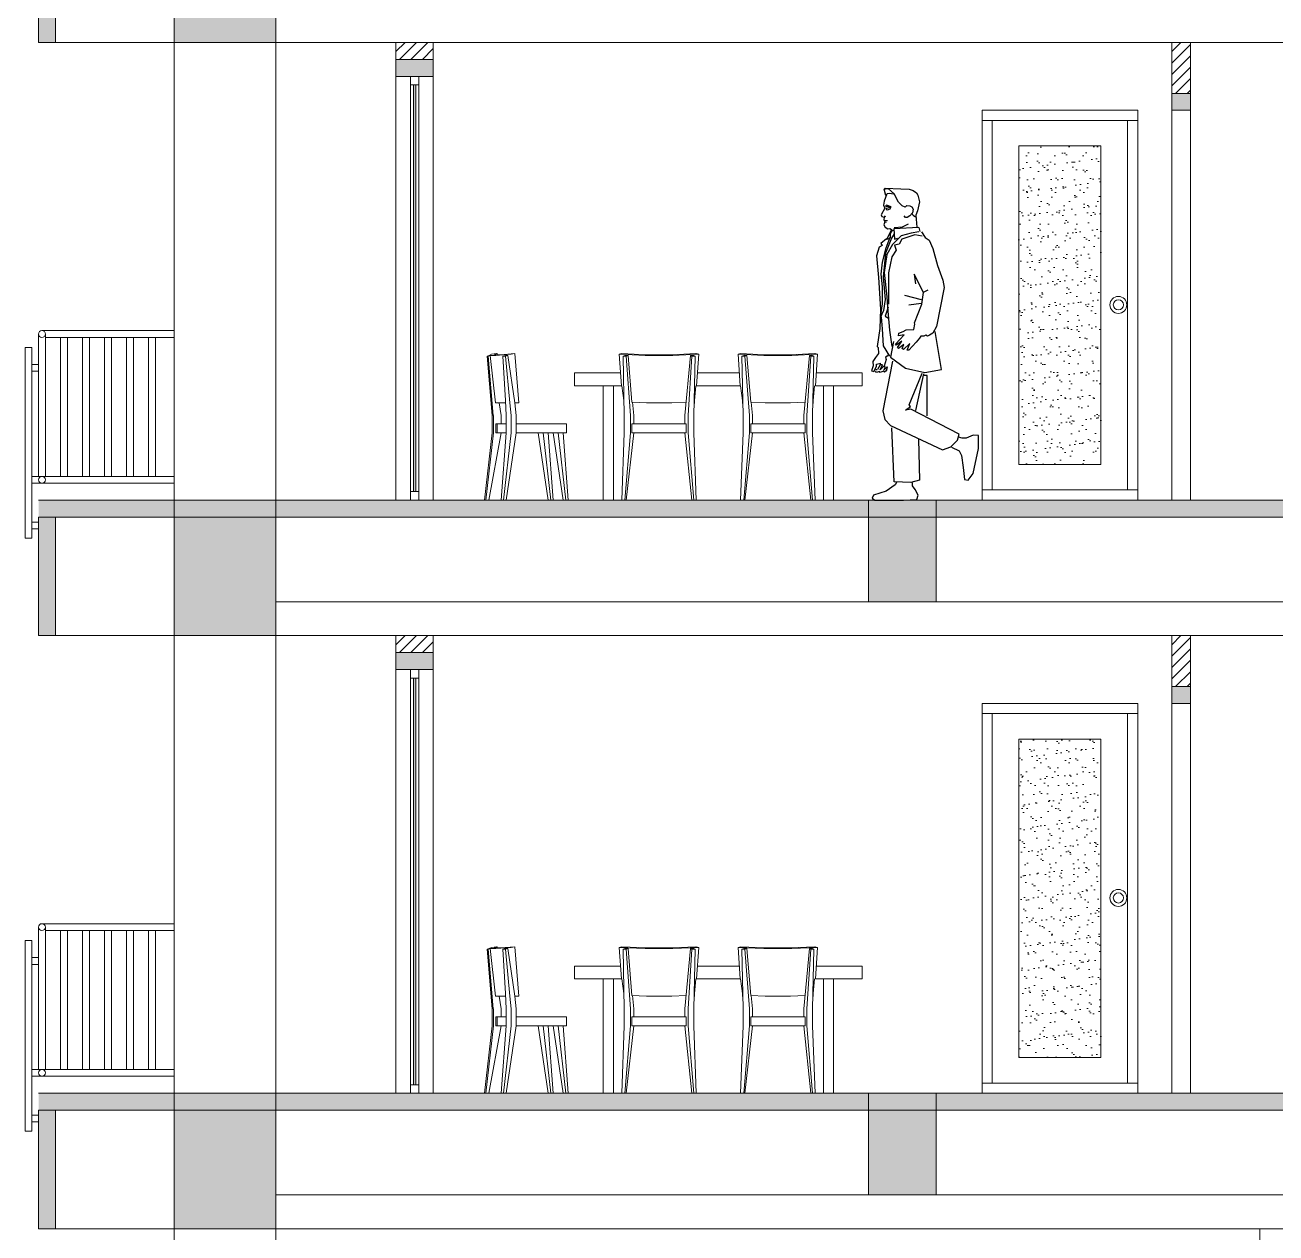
# Model space of a CAD drawing. Header units: millimetres. Extents: x -213 to 151, y -74 to 135.
# Drawn here: x -9.3 to -1.91, y 7.57 to 14.7 of the extents above; entities that cross this region are included whole.
import ezdxf

# ---------------------------------------------------------------- set-up
doc = ezdxf.new("R2010")
doc.units = ezdxf.units.MM
doc.header["$LTSCALE"] = 15
doc.layers.add('Akira01', color=7, linetype='Continuous')
doc.layers.add('G', color=8, linetype='Continuous')
pattern_1 = [(45, (-665.703766, 13.439377), (-0.0336759605, 0.0336759605), [])]
pattern_2 = [(45, (-665.703766, 9.939377), (-0.0336759605, 0.0336759605), [])]

# ---------------------------------------------------------------- blocks, each defined once
blk = doc.blocks.new('Indoor')
at = {"lineweight": 5}
h = blk.add_hatch(dxfattribs=at)
h.set_pattern_fill('AR-SAND', color=153, scale=53.726984, style=0)
h.set_pattern_definition([(37.5, (631289.6, 71959.21), (-3.38444, 103.52243), [0, -81.66502, 0, -91.33587, 0, -87.30635]), (7.5, (631289.6, 71959.21), (95.08476, 151.6254), [0, -44.05613, 0, -73.60597, 0, -28.20667]), (327.5, (631223.515, 71959.21), (167.31345, 0.30404), [0, -26.86349, 0, -96.70857, 0, -126.25841]), (317.5, (631223.52, 71959.21), (161.51012, 47.15486), [0, -13.43175, 0, -63.39784, 0, -72.53143])])
h.paths.add_polyline_path([(662274.6, 13944), (662758.1, 13944), (662758.1, 15824.4), (662274.6, 15824.4)])
at = {"color": 7, "lineweight": 5}
for p, q in [((662976.4, 16034.4), (662056.4, 16034.4)), ((662056.4, 16034.4), (662056.4, 13734.4)), ((662976.4, 13734.4), (662976.4, 16034.4)), ((662976.4, 15974.4), (662056.4, 15974.4)), ((662116.4, 15974.4), (662116.4, 13794.4)), ((662916.4, 13794.4), (662916.4, 15974.4)), ((662274.6, 15824.4), (662274.6, 13944)), ((662758.1, 15824.4), (662274.6, 15824.4)), ((662758.1, 13944), (662758.1, 15824.4)), ((662274.6, 13944), (662758.1, 13944)), ((662056.4, 13794.4), (662976.4, 13794.4)), ((662056.4, 13734.4), (662976.4, 13734.4))]:
    blk.add_line(p, q, dxfattribs=at)
at = {"linetype": 'Continuous', "lineweight": 5}
blk.add_lwpolyline([(662758.1, 13944), (662274.6, 13944)], dxfattribs=at)
at = {"color": 7, "lineweight": 5}
for radius in [50, 30]:
    blk.add_circle((662861.5, 14886.4), radius, dxfattribs=at)
blk = doc.blocks.new('dinning table')
at = {"linetype": 'Continuous', "lineweight": 13}
for points in [[(660952, -67087.4), (660922.2, -67087.4)], [(661040.6, -67087.4), (661010.8, -67087.4)], [(661307.1, -67087.4), (661247.1, -67087.4)], [(662547.3, -67087.4), (662607.3, -67087.4)]]:
    blk.add_lwpolyline(points, dxfattribs=at)
at = {"layer": 'Akira01', "lineweight": 13}
for p, q in [((660561.4, -66238), (660572.6, -66234.3)), ((660591.3, -66588.8), (660561.4, -66238)), ((660561.4, -66238), (660568.2, -66238)), ((660568.2, -66238), (660579.4, -66234.2)), ((660598, -66588.8), (660568.2, -66238)), ((660572.6, -66234.3), (660587.5, -66226.8)), ((660572.6, -66234.3), (660613.7, -66234.3)), ((660579.4, -66234.3), (660611.1, -66514.2)), ((660587.5, -66226.8), (660617.5, -66223.1)), ((660602.5, -66230.5), (660617.5, -66223.1)), ((660602.5, -66230.5), (660639.8, -66230.5)), ((660703.2, -66226.8), (660613.7, -66234.3)), ((660617.5, -66223.1), (660621.2, -66223.1)), ((660621.2, -66223.1), (660621.2, -66230.5)), ((660725.6, -66223.1), (660639.8, -66230.5)), ((660654.7, -66238), (660669.6, -66234.3)), ((660654.7, -66238), (660669.6, -66499.3)), ((660669.6, -66238), (660654.7, -66238)), ((660669.6, -66234.3), (660684.5, -66234.3)), ((660669.6, -66238), (660684.5, -66234.3)), ((660669.6, -66238), (660696, -66514)), ((660684.5, -66234.3), (660726, -66514.2)), ((660703.2, -66226.8), (660725.6, -66223.1)), ((660748, -66514.2), (660725.6, -66223.1)), ((661356.5, -66223.1), (661341.6, -66226.8)), ((661341.6, -66226.8), (661494.5, -66234.3)), ((661354.8, -66413.5), (661341.6, -66226.8)), ((661356.5, -66223.1), (661502, -66230.5)), ((661375.2, -66234.3), (661364, -66238)), ((661364, -66238), (661382.6, -66238)), ((661371.5, -66588.8), (661364, -66238)), ((661393.8, -66234.3), (661375.2, -66234.3)), ((661382.6, -66238), (661393.8, -66234.3)), ((661382.6, -66238), (661408.7, -66588.8)), ((661416.8, -66510.5), (661393.8, -66234.3)), ((661502, -66230.5), (661494.5, -66234.3)), ((661658.6, -66234.3), (661494.5, -66234.3)), ((661502, -66230.5), (661654.9, -66230.5)), ((661651.2, -66230.5), (661792.9, -66223.1)), ((661796.6, -66223.1), (661654.9, -66230.5)), ((661654.9, -66230.5), (661658.6, -66234.3)), ((661811.5, -66226.8), (661658.6, -66234.3)), ((661729.5, -66588.8), (661763.1, -66234.3)), ((661748.2, -66588.8), (661770.5, -66238)), ((661763.1, -66234.3), (661770.5, -66238)), ((661781.7, -66234.3), (661763.1, -66234.3)), ((661789.1, -66238), (661770.5, -66238)), ((661789.1, -66238), (661781.7, -66234.3)), ((661781.7, -66588.8), (661789.1, -66238)), ((661792.9, -66223.1), (661793, -66223.1)), ((661811.5, -66226.8), (661796.6, -66223.1)), ((661798.2, -66413.5), (661811.5, -66226.8)), ((662057.8, -66223.1), (662042.9, -66226.8)), ((662042.9, -66226.8), (662195.8, -66234.3)), ((662056.1, -66413.5), (662042.9, -66226.8)), ((662057.8, -66223.1), (662203.3, -66230.5)), ((662076.5, -66234.3), (662065.3, -66238)), ((662065.3, -66238), (662083.9, -66238)), ((662072.8, -66588.8), (662065.3, -66238)), ((662095.1, -66234.3), (662076.5, -66234.3)), ((662083.9, -66238), (662095.1, -66234.3)), ((662083.9, -66238), (662110, -66588.8)), ((662118.1, -66510.5), (662095.1, -66234.3)), ((662203.3, -66230.5), (662195.8, -66234.3)), ((662359.9, -66234.3), (662195.8, -66234.3)), ((662203.3, -66230.5), (662356.2, -66230.5)), ((662352.5, -66230.5), (662494.2, -66223.1)), ((662497.9, -66223.1), (662356.2, -66230.5)), ((662356.2, -66230.5), (662359.9, -66234.3)), ((662512.8, -66226.8), (662359.9, -66234.3)), ((662430.8, -66588.8), (662464.4, -66234.3)), ((662449.5, -66588.8), (662471.8, -66238)), ((662464.4, -66234.3), (662471.8, -66238)), ((662483, -66234.3), (662464.4, -66234.3)), ((662490.4, -66238), (662471.8, -66238)), ((662490.4, -66238), (662483, -66234.3)), ((662483, -66588.8), (662490.4, -66238)), ((662494.2, -66223.1), (662494.3, -66223.1)), ((662512.8, -66226.8), (662497.9, -66223.1)), ((662499.5, -66413.5), (662512.8, -66226.8)), ((661077.9, -66337.4), (661077.9, -66412.4)), ((661349.4, -66337.4), (661077.9, -66337.4)), ((662050.7, -66337.4), (661803.6, -66337.4)), ((662776.6, -66337.4), (662504.9, -66337.4)), ((662776.6, -66412.4), (662776.6, -66337.4)), ((661354.7, -66412.4), (661077.9, -66412.4)), ((661247.1, -67087.4), (661247.1, -66412.4)), ((661307.1, -67087.4), (661307.1, -66412.4)), ((661356.5, -66413.5), (661367.7, -66499.3)), ((661793.2, -66413.5), (661785.4, -66499.3)), ((662056, -66412.4), (661798.3, -66412.4)), ((662057.8, -66413.5), (662069, -66499.3)), ((662494.5, -66413.5), (662486.7, -66499.3)), ((662776.6, -66412.4), (662499.6, -66412.4)), ((662547.3, -67087.4), (662547.3, -66412.4)), ((662607.3, -67087.4), (662607.3, -66412.4)), ((660647.3, -66514.2), (660611.1, -66514.2)), ((660632.4, -66514.2), (660643.5, -66588.8)), ((660632.4, -66514.2), (660643.5, -66588.8)), ((660651, -66514.2), (660647.3, -66514.2)), ((660670.2, -66514.2), (660647.3, -66514.2)), ((660654.7, -66514.2), (660651, -66514.2)), ((660651, -66514.2), (660669.6, -66514.2)), ((660669.6, -66499.3), (660673.3, -66588.8)), ((660696.1, -66514.2), (660703.2, -66588.8)), ((660726, -66514.2), (660733.1, -66588.8)), ((660748, -66514.2), (660726, -66514.2)), ((661367.7, -66517.9), (661367.7, -66499.3)), ((661502, -66514.2), (661416.8, -66510.5)), ((661427.3, -66588.8), (661419.9, -66510.5)), ((661651.2, -66514.2), (661502, -66514.2)), ((661651.2, -66514.2), (661737, -66510.5)), ((661785.4, -66517.9), (661785.4, -66499.3)), ((661785.4, -66510.5), (661785.5, -66510.5)), ((662069, -66517.9), (662069, -66499.3)), ((662203.3, -66514.2), (662118.1, -66510.5)), ((662128.6, -66588.8), (662121.2, -66510.5)), ((662352.5, -66514.2), (662203.3, -66514.2)), ((662352.5, -66514.2), (662438.3, -66510.5)), ((662486.7, -66517.9), (662486.7, -66499.3)), ((662486.7, -66510.5), (662486.8, -66510.5)), ((660591.3, -66689.7), (660591.3, -66588.8)), ((660598.3, -66689.7), (660598.3, -66588.8)), ((660643.5, -66588.8), (660643.4, -66588.8)), ((660643.5, -66588.8), (660643.5, -66637.4)), ((660643.5, -66637.4), (660643.5, -66588.8)), ((660673.3, -66689.7), (660673.3, -66588.8)), ((660703.2, -66588.8), (660703.2, -66689.7)), ((660733.1, -66637.4), (660733.1, -66588.8)), ((660733.1, -66588.8), (660733.1, -66689.7)), ((661371.5, -66588.8), (661371.5, -66689.7)), ((661408.7, -66689.7), (661408.7, -66588.8)), ((661408.7, -66588.8), (661408.7, -66588.8)), ((661427.3, -66637.4), (661427.3, -66588.8)), ((661729.5, -66588.8), (661729.5, -66637.4)), ((661748.2, -66689.7), (661748.2, -66588.8)), ((661781.7, -66689.7), (661781.7, -66588.8)), ((662072.8, -66588.8), (662072.8, -66689.7)), ((662110, -66689.7), (662110, -66588.8)), ((662110, -66588.8), (662110, -66588.8)), ((662128.6, -66637.4), (662128.6, -66588.8)), ((662430.8, -66588.8), (662430.8, -66637.4)), ((662449.5, -66689.7), (662449.5, -66588.8)), ((662483, -66689.7), (662483, -66588.8)), ((660546.5, -67087.4), (660591.3, -66689.7)), ((660553.5, -67087.9), (660598.2, -66690.1)), ((660643.5, -66689.7), (660570.8, -67087.4)), ((660647.3, -66637.4), (660613.7, -66637.4)), ((660613.7, -66637.4), (660647.3, -66637.4)), ((660613.7, -66637.4), (660613.7, -66689.7)), ((660647.3, -66689.7), (660613.7, -66689.7)), ((660613.7, -66689.7), (660647.3, -66689.7)), ((660619.8, -66637.4), (660619.8, -66689.7)), ((660619.8, -66689.7), (660619.8, -66689.7)), ((660673.3, -66689.7), (660643.5, -67087.4)), ((660673.3, -66637.4), (660647.3, -66637.4)), ((660647.3, -66637.4), (660673.3, -66637.4)), ((660673.3, -66689.7), (660647.3, -66689.7)), ((660647.3, -66689.7), (660673.3, -66689.7)), ((660703.2, -66689.7), (660658.4, -67087.4)), ((660733.1, -66689.7), (660673.3, -67087.4)), ((660751.7, -66637.4), (660733.1, -66637.4)), ((660733.1, -66637.4), (660751.7, -66637.4)), ((660751.7, -66689.7), (660733.1, -66689.7)), ((660751.7, -66689.7), (660733.1, -66689.7)), ((660955.3, -66637.4), (660751.7, -66637.4)), ((660751.7, -66637.4), (661029.7, -66637.4)), ((660932.5, -66689.7), (660751.7, -66689.7)), ((660751.7, -66689.7), (661029.7, -66689.7)), ((660862.5, -66689.7), (660922.2, -67087.4)), ((660892.4, -66689.7), (660937.1, -67087.4)), ((660922.2, -66689.7), (660952, -67087.4)), ((660951.1, -66689.7), (661010.8, -67087.4)), ((660981, -66689.7), (661025.7, -67087.4)), ((661010.8, -66689.7), (661040.6, -67087.4)), ((661029.7, -66637.4), (661029.7, -66689.7)), ((661356.5, -67087.4), (661371.5, -66689.7)), ((661371.5, -66637.4), (661371.5, -66689.7)), ((661371.5, -66637.4), (661371.6, -66637.4)), ((661371.5, -66689.7), (661371.6, -66689.7)), ((661408.7, -66689.7), (661375.2, -67087.4)), ((661382.6, -67087.4), (661427.3, -66689.7)), ((661416.2, -66689.7), (661416.2, -66637.4)), ((661423.6, -66637.4), (661416.2, -66637.4)), ((661416.2, -66637.4), (661423.6, -66637.4)), ((661423.6, -66689.7), (661416.2, -66689.7)), ((661502, -66637.4), (661423.6, -66637.4)), ((661423.6, -66637.4), (661502, -66637.4)), ((661502, -66689.7), (661423.6, -66689.7)), ((661423.6, -66689.7), (661502, -66689.7)), ((661651.2, -66637.4), (661502, -66637.4)), ((661502, -66637.4), (661651.2, -66637.4)), ((661651.2, -66689.7), (661502, -66689.7)), ((661502, -66689.7), (661651.2, -66689.7)), ((661729.5, -66637.4), (661651.2, -66637.4)), ((661651.2, -66637.4), (661729.5, -66637.4)), ((661729.5, -66689.7), (661651.2, -66689.7)), ((661651.2, -66689.7), (661729.5, -66689.7)), ((661737, -66637.4), (661729.5, -66637.4)), ((661737, -66637.4), (661729.5, -66637.4)), ((661729.5, -66689.7), (661770.5, -67087.4)), ((661737, -66689.7), (661729.5, -66689.7)), ((661737, -66689.7), (661737, -66637.4)), ((661748.2, -66689.7), (661781.7, -67087.4)), ((661781.7, -66689.7), (661796.6, -67087.4)), ((662057.8, -67087.4), (662072.8, -66689.7)), ((662072.8, -66637.4), (662072.8, -66689.7)), ((662072.8, -66637.4), (662072.9, -66637.4)), ((662072.8, -66689.7), (662072.9, -66689.7)), ((662110, -66689.7), (662076.5, -67087.4)), ((662083.9, -67087.4), (662128.6, -66689.7)), ((662117.5, -66689.7), (662117.5, -66637.4)), ((662124.9, -66637.4), (662117.5, -66637.4)), ((662117.5, -66637.4), (662124.9, -66637.4)), ((662124.9, -66689.7), (662117.5, -66689.7)), ((662203.3, -66637.4), (662124.9, -66637.4)), ((662124.9, -66637.4), (662203.3, -66637.4)), ((662203.3, -66689.7), (662124.9, -66689.7)), ((662124.9, -66689.7), (662203.3, -66689.7)), ((662352.5, -66637.4), (662203.3, -66637.4)), ((662203.3, -66637.4), (662352.5, -66637.4)), ((662352.5, -66689.7), (662203.3, -66689.7)), ((662203.3, -66689.7), (662352.5, -66689.7)), ((662430.8, -66637.4), (662352.5, -66637.4)), ((662352.5, -66637.4), (662430.8, -66637.4)), ((662430.8, -66689.7), (662352.5, -66689.7)), ((662352.5, -66689.7), (662430.8, -66689.7)), ((662438.3, -66637.4), (662430.8, -66637.4)), ((662438.3, -66637.4), (662430.8, -66637.4)), ((662430.8, -66689.7), (662471.8, -67087.4)), ((662438.3, -66689.7), (662430.8, -66689.7)), ((662438.3, -66689.7), (662438.3, -66637.4)), ((662449.5, -66689.7), (662483, -67087.4)), ((662483, -66689.7), (662497.9, -67087.4)), ((660546.5, -67087.4), (660565.2, -67087.4)), ((660565.2, -67087.4), (660546.5, -67087.4)), ((660565.2, -67087.4), (660568.9, -67087.4)), ((660565.2, -67087.4), (660568.9, -67087.4)), ((660568.9, -67087.4), (660572.6, -67087.4)), ((660572.6, -67087.4), (660568.9, -67087.4)), ((660658.4, -67087.4), (660643.5, -67087.4)), ((660658.4, -67087.4), (660643.5, -67087.4)), ((660658.4, -67087.4), (660673.3, -67087.4)), ((660673.3, -67087.4), (660658.4, -67087.4)), ((660673.3, -67087.4), (660673.2, -67087.4)), ((660673.3, -67087.4), (660673.2, -67087.4)), ((661375.2, -67087.4), (661356.5, -67087.4)), ((661356.5, -67087.4), (661375.2, -67087.4)), ((661375.2, -67087.4), (661382.6, -67087.4)), ((661375.2, -67087.4), (661375.2, -67087.4)), ((661375.2, -67087.4), (661382.6, -67087.4)), ((661781.7, -67087.4), (661770.5, -67087.4)), ((661781.7, -67087.4), (661770.5, -67087.4)), ((661781.7, -67087.4), (661796.6, -67087.4)), ((661796.6, -67087.4), (661781.7, -67087.4)), ((662076.5, -67087.4), (662057.8, -67087.4)), ((662057.8, -67087.4), (662076.5, -67087.4)), ((662076.5, -67087.4), (662083.9, -67087.4)), ((662076.5, -67087.4), (662076.5, -67087.4)), ((662076.5, -67087.4), (662083.9, -67087.4)), ((662483, -67087.4), (662471.8, -67087.4)), ((662483, -67087.4), (662471.8, -67087.4)), ((662483, -67087.4), (662497.9, -67087.4)), ((662497.9, -67087.4), (662483, -67087.4))]:
    blk.add_line(p, q, dxfattribs=at)
blk = doc.blocks.new('wwwwww')
at = {"color": 0, "linetype": 'ByBlock'}
for p, q in [((663812.4, -14230.5), (663818.8, -14254)), ((663840.9, -14612), (663867.4, -14598.7)), ((663728.2, -14630.7), (663827.2, -14655.4)), ((663827.2, -14680.1), (663753, -14690)), ((663565.9, -15070.4), (663558.1, -15070.9)), ((663839.5, -15094.5), (663793.1, -15311.1))]:
    blk.add_line(p, q, dxfattribs=at)
for points in [[(663624.4, -14031.8), (663609, -14076.2), (663603.5, -14099.8), (663611.7, -14117.1), (663590.8, -14155.2), (663593.5, -14166.1), (663608, -14170.6), (663607.1, -14186.1), (663611.7, -14197.9), (663606.2, -14214.2), (663614.4, -14228.7), (663628.9, -14237.8), (663641.7, -14236), (663650.7, -14243.2), (663624.4, -14299.5), (663645.3, -14291.3), (663646.2, -14265.9), (663657.1, -14246), (663666.2, -14247.8)], [(663618, -14041.7), (663608, -14004.5), (663614.4, -13998.2), (663707.1, -14001.8), (663756.1, -14005.4), (663778.8, -14011.8), (663798.8, -14027.2), (663806.1, -14040.8), (663817, -14079), (663804.3, -14132.5), (663794.3, -14157.9), (663800.6, -14229.6)], [(663732.5, -14110.7), (663713.4, -14103.5), (663692.5, -14081.7), (663667.1, -14031.8), (663633.5, -14003.6), (663617.1, -14001.8), (663609.9, -14006.4)], [(663625.3, -14029.9), (663638.9, -14028.1), (663662.5, -14031.8)], [(663732.5, -14111.6), (663742.5, -14101.6), (663759.7, -14102.6), (663771.6, -14109.8), (663779.7, -14123.4), (663775.2, -14145.2), (663758.8, -14162.5), (663744.3, -14172.4), (663734.3, -14171.5), (663727, -14162.5)], [(663618.9, -14167.9), (663609.9, -14164.3)], [(663792.4, -14169.7), (663779.7, -14159.7), (663774.3, -14147.9)], [(663609, -14187), (663627.1, -14188.8)], [(663616.2, -14197.9), (663621.7, -14197.9)], [(663812.4, -14230.5), (663665.3, -14239.6), (663668.9, -14300.4), (663688, -14293.2)], [(663667.1, -14230.5), (663716.1, -14226.9), (663751.6, -14208.7)], [(663622, -14298.2), (663588.8, -14324.7), (663595.4, -14338), (663577.7, -14346.8), (663562.3, -14397.7), (663575.5, -14525.8), (663586.6, -14713.6), (663582.2, -14826.3), (663566.7, -14932.3), (663573.3, -14938.9), (663575.5, -14974.3), (663557.8, -14998.6), (663540.2, -15020.7), (663542.4, -15047.2), (663533.5, -15075.9), (663546.8, -15080.3), (663562.3, -15051.6), (663562.3, -15038.3), (663588.8, -15031.7)], [(663666.2, -14267.3), (663650.7, -14293.8), (663615.3, -14382.2), (663602.1, -14523.6), (663613.1, -14656.1), (663604.3, -14720.2), (663586.6, -14760), (663597.7, -14680.4), (663597.7, -14581), (663591, -14505.9), (663597.7, -14435.2), (663619.8, -14351.3), (663644.1, -14287.2)], [(663812.1, -14256.3), (663767.9, -14265.1), (663708.2, -14280.6), (663657.4, -14331.4), (663624.2, -14391), (663608.7, -14497.1), (663624.2, -14640.7), (663628.6, -14700.3), (663639.7, -14837.3), (663652.9, -14932.3)], [(663832, -14282.8), (663790, -14273.9), (663712.6, -14300.4), (663697.2, -14329.2), (663668.4, -14335.8), (663679.5, -14364.5), (663652.9, -14404.3), (663633, -14499.3), (663633, -14682.7)], [(663827.6, -14256.3), (663849.7, -14289.4), (663874, -14304.9), (663896.2, -14355.7), (663922.7, -14455.1), (663953.7, -14541.3), (663962.5, -14585.4), (663916.1, -14815.2), (663896.2, -14855), (663876.3, -14866), (663863, -14872.7), (663854.1, -14866), (663843.1, -14872.7), (663825.4, -14872.7), (663816.6, -14883.7), (663796.7, -14908), (663754.6, -14954.4), (663743.6, -14954.4), (663759.1, -14914.6), (663721.5, -14950), (663714.8, -14945.6), (663723.7, -14921.3), (663692.7, -14945.6), (663686.1, -14938.9), (663712.6, -14901.4), (663679.5, -14925.7), (663675, -14919), (663725.9, -14863.8), (663692.7, -14870.4), (663694.9, -14855), (663719.3, -14843.9), (663737, -14835.1), (663783.4, -14832.9), (663790, -14802), (663787.8, -14793.1), (663829.8, -14682.7), (663840.9, -14614.2), (663785.6, -14505.9), (663792.2, -14563.4)], [(663641.9, -14989.7), (663604.3, -14930.1), (663597.7, -14828.5), (663593.2, -14757.8)], [(663630.8, -14700.3), (663613.1, -14753.4), (663633, -14766.6)], [(663664, -14903.6), (663646.3, -14996.4), (663734.7, -15060.4), (663847.5, -15087), (663947, -15069.3), (663909.4, -14843.9)], [(663630.8, -14983.1), (663626.4, -14989.7), (663615.3, -14996.4), (663619.8, -15009.6), (663608.7, -15049.4)], [(663622, -15075.9), (663628.6, -15056), (663624.2, -15056), (663606.5, -15073.7), (663615.3, -15056), (663604.3, -15051.6), (663584.4, -15071.5), (663597.7, -15040.6), (663584.4, -15040.6), (663568.9, -15069.3)], [(663658.2, -15019.4), (663600.7, -15313.3), (663611.7, -15364.1), (663644.9, -15399.4), (663952.3, -15543), (664000.9, -15525.4), (664040.7, -15485.6), (664051.8, -15450.2), (663766.5, -15302.2), (663733.4, -15308.9), (663764.3, -15286.8), (663755.5, -15277.9), (663832.9, -15090.1)], [(663619.7, -15076.5), (663609.2, -15083.7), (663604.7, -15079.3), (663584.7, -15085.9), (663579.7, -15079.8), (663563.1, -15085.9), (663557.5, -15078.7)], [(663861.6, -15342), (663861.6, -15103.4), (663837.3, -15103.4)], [(663810.7, -15479), (663817.4, -15722), (663766.5, -15735.2), (663667, -15730.8), (663653.8, -15412.7)], [(664005.3, -15527.6), (664051.8, -15549.7), (664065, -15576.2), (664073.9, -15646.9), (664082.7, -15717.6), (664104.8, -15722), (664133.6, -15682.2), (664164.5, -15534.2), (664164.5, -15459.1), (664133.6, -15456.9), (664091.6, -15474.5), (664069.5, -15474.5), (664047.3, -15467.9)], [(663680.3, -15735.2), (663673.7, -15748.5), (663620.6, -15786.1), (663545.4, -15810.4), (663536.6, -15828), (663552, -15839.1), (663722.3, -15839.1), (663801.9, -15836.9), (663808.5, -15810.4), (663790.8, -15777.2), (663775.4, -15755.1), (663775.4, -15737.5)]]:
    blk.add_lwpolyline(points, dxfattribs=at)
for points in [[(663649.8, -14108.9), (663622.6, -14099.8), (663616.2, -14105.3)], [(663647.1, -14113.4), (663620.8, -14118), (663620.8, -14124.3), (663628, -14127.1), (663643.5, -14119.8)]]:
    blk.add_lwpolyline(points, close=True, dxfattribs=at)

msp = doc.modelspace()

# ---------------------------------------------------------------- hatches: boundary and pattern name
at = {"linetype": 'Continuous', "lineweight": 13}
h = msp.add_hatch(color=256, dxfattribs=at)
h.dxf.hatch_style = 1
h.paths.add_polyline_path([(-8.4174, 14.6), (-7.8174, 14.6), (-7.8174, 15.4), (-8.4174, 15.4)])
h = msp.add_hatch(color=256, dxfattribs=at)
h.dxf.hatch_style = 1
h.paths.add_polyline_path([(-9.1174, 15.3), (-9.2174, 15.3), (-9.2174, 14.6), (-9.1174, 14.6)])
at = {"linetype": 'Continuous', "lineweight": 13, "true_color": 0xb64b2b}
h = msp.add_hatch(dxfattribs=at)
h.set_pattern_fill('ANSI31', color=15, scale=0.015)
h.set_pattern_definition(pattern_1)
h.paths.add_polyline_path([(-6.8874, 14.6), (-7.1074, 14.6), (-7.1074, 14.5), (-6.8874, 14.5)])
h = msp.add_hatch(dxfattribs=at)
h.set_pattern_fill('ANSI31', color=15, scale=0.015)
h.set_pattern_definition(pattern_1)
h.paths.add_polyline_path([(-2.4174, 14.6), (-2.5274, 14.6), (-2.5274, 14.3), (-2.4174, 14.3)])
at = {"linetype": 'Continuous', "lineweight": 13}
h = msp.add_hatch(color=256, dxfattribs=at)
h.dxf.hatch_style = 1
h.paths.add_polyline_path([(-6.8874, 14.5), (-7.1074, 14.5), (-7.1074, 14.4), (-6.8874, 14.4)])
h = msp.add_hatch(color=153, dxfattribs=at)
h.dxf.hatch_style = 1
h.paths.add_polyline_path([(-7.0044, 14.35), (-6.9894, 14.35), (-6.9894, 11.95), (-7.0044, 11.95)])
h = msp.add_hatch(color=256, dxfattribs=at)
h.dxf.hatch_style = 1
h.paths.add_polyline_path([(-2.4174, 14.3), (-2.5274, 14.3), (-2.5274, 14.2), (-2.4174, 14.2)])
h = msp.add_hatch(color=256, dxfattribs=at)
h.dxf.hatch_style = 1
h.paths.add_polyline_path([(-8.4174, 11.9), (-9.2174, 11.9), (-9.2174, 11.8), (-8.4174, 11.8)])
h.paths.add_polyline_path([(1.1026, 11.8), (1.1026, 11.9), (-7.8174, 11.9), (-7.8174, 11.8)])
h = msp.add_hatch(color=256, dxfattribs=at)
h.dxf.hatch_style = 1
h.paths.add_polyline_path([(-8.4174, 11.1), (-7.8174, 11.1), (-7.8174, 11.9), (-8.4174, 11.9)])
h = msp.add_hatch(color=256, dxfattribs=at)
h.dxf.hatch_style = 1
h.paths.add_polyline_path([(-4.3174, 11.3), (-3.9174, 11.3), (-3.9174, 11.9), (-4.3174, 11.9)])
h = msp.add_hatch(color=256, dxfattribs=at)
h.dxf.hatch_style = 1
h.paths.add_polyline_path([(-9.1174, 11.8), (-9.2174, 11.8), (-9.2174, 11.6), (-9.1174, 11.6)])
h = msp.add_hatch(color=256, dxfattribs=at)
h.dxf.hatch_style = 1
h.paths.add_polyline_path([(-9.1174, 11.8), (-9.2174, 11.8), (-9.2174, 11.1), (-9.1174, 11.1)])
at = {"linetype": 'Continuous', "lineweight": 13, "true_color": 0xb64b2b}
h = msp.add_hatch(dxfattribs=at)
h.set_pattern_fill('ANSI31', color=15, scale=0.015)
h.set_pattern_definition(pattern_2)
h.paths.add_polyline_path([(-6.8874, 11.1), (-7.1074, 11.1), (-7.1074, 11), (-6.8874, 11)])
h = msp.add_hatch(dxfattribs=at)
h.set_pattern_fill('ANSI31', color=15, scale=0.015)
h.set_pattern_definition(pattern_2)
h.paths.add_polyline_path([(-2.4174, 11.1), (-2.5274, 11.1), (-2.5274, 10.8), (-2.4174, 10.8)])
at = {"linetype": 'Continuous', "lineweight": 13}
h = msp.add_hatch(color=256, dxfattribs=at)
h.dxf.hatch_style = 1
h.paths.add_polyline_path([(-6.8874, 11), (-7.1074, 11), (-7.1074, 10.9), (-6.8874, 10.9)])
h = msp.add_hatch(color=153, dxfattribs=at)
h.dxf.hatch_style = 1
h.paths.add_polyline_path([(-7.0044, 10.85), (-6.9894, 10.85), (-6.9894, 8.45), (-7.0044, 8.45)])
h = msp.add_hatch(color=256, dxfattribs=at)
h.dxf.hatch_style = 1
h.paths.add_polyline_path([(-2.4174, 10.8), (-2.5274, 10.8), (-2.5274, 10.7), (-2.4174, 10.7)])
h = msp.add_hatch(color=256, dxfattribs=at)
h.dxf.hatch_style = 1
h.paths.add_polyline_path([(-8.4174, 8.4), (-9.2174, 8.4), (-9.2174, 8.3), (-8.4174, 8.3)])
h.paths.add_polyline_path([(1.1026, 8.3), (1.1026, 8.4), (-7.8174, 8.4), (-7.8174, 8.3)])
h = msp.add_hatch(color=256, dxfattribs=at)
h.dxf.hatch_style = 1
h.paths.add_polyline_path([(-8.4174, 7.6), (-7.8174, 7.6), (-7.8174, 8.4), (-8.4174, 8.4)])
h = msp.add_hatch(color=256, dxfattribs=at)
h.dxf.hatch_style = 1
h.paths.add_polyline_path([(-8.4174, 7.6), (-7.8174, 7.6), (-7.8174, 8.4), (-8.4174, 8.4)])
h = msp.add_hatch(color=256, dxfattribs=at)
h.dxf.hatch_style = 1
h.paths.add_polyline_path([(1.1026, 8.3), (1.1026, 8.4), (-7.8174, 8.4), (-7.8174, 8.3)])
h = msp.add_hatch(color=256, dxfattribs=at)
h.dxf.hatch_style = 1
h.paths.add_polyline_path([(-4.3174, 7.8), (-3.9174, 7.8), (-3.9174, 8.4), (-4.3174, 8.4)])
h = msp.add_hatch(color=256, dxfattribs=at)
h.dxf.hatch_style = 1
h.paths.add_polyline_path([(-4.3174, 7.8), (-3.9174, 7.8), (-3.9174, 8.4), (-4.3174, 8.4)])
h = msp.add_hatch(color=256, dxfattribs=at)
h.dxf.hatch_style = 1
h.paths.add_polyline_path([(-9.1174, 8.3), (-9.2174, 8.3), (-9.2174, 8.1), (-9.1174, 8.1)])
h = msp.add_hatch(color=256, dxfattribs=at)
h.dxf.hatch_style = 1
h.paths.add_polyline_path([(-9.1174, 8.3), (-9.2174, 8.3), (-9.2174, 7.6), (-9.1174, 7.6)])

# ---------------------------------------------------------------- linework, layer by layer
for p, q in [((-8.4174, 4.9), (-8.4174, 8.4)), ((-8.4174, 8.1), (-8.4174, 8.2)), ((-7.8174, 4.9), (-7.8174, 8.1798))]:
    msp.add_line(p, q, dxfattribs=at)
for points in [[(-7.8174, 32.4), (-7.8174, 8.3)], [(-9.2174, 15.3), (-9.2174, 14.6), (-9.1174, 14.6), (-9.1174, 15.3)], [(-8.4174, 11.9), (-8.4174, 15.2)], [(-9.1174, 14.6), (-8.4174, 14.6)], [(-7.8174, 14.6), (-0.4174, 14.6)], [(-6.8874, 14.6), (-6.8874, 11.9), (-7.1074, 11.9), (-7.1074, 14.6)], [(-6.8874, 14.4), (-7.1074, 14.4), (-7.1074, 14.5), (-6.8874, 14.5), (-6.8874, 14.4)], [(-7.1074, 14.4), (-6.8874, 14.4)], [(-7.0224, 11.95), (-7.0224, 14.35)], [(-6.9724, 11.95), (-6.9724, 14.35)], [(1.2026, 11.9), (-8.4174, 11.9)], [(-9.2174, 11.8), (1.2026, 11.8)], [(-9.2174, 11.8), (-9.2174, 11.1), (-9.1174, 11.1), (-9.1174, 11.8)], [(-9.1174, 11.8), (-9.1174, 11.6)], [(-8.4174, 8.4), (-8.4174, 11.7)], [(-7.8174, 11.3), (-0.4174, 11.3)], [(-9.1174, 11.1), (-8.4174, 11.1)], [(-7.8174, 11.1), (-0.4174, 11.1)], [(-6.8874, 11.1), (-6.8874, 8.4), (-7.1074, 8.4), (-7.1074, 11.1)], [(-6.8874, 10.9), (-7.1074, 10.9), (-7.1074, 11), (-6.8874, 11), (-6.8874, 10.9)], [(-7.1074, 10.9), (-6.8874, 10.9)], [(-7.0224, 8.45), (-7.0224, 10.85)], [(-6.9724, 8.45), (-6.9724, 10.85)], [(1.2026, 8.4), (-8.4174, 8.4)], [(-7.8174, 8.3), (-7.8174, 8.4), (-8.4174, 8.4), (-8.4174, 8.1)], [(1.2026, 8.4), (-8.4174, 8.4)], [(-8.3074, 8.4), (-8.4174, 8.4)], [(-3.9174, 8.3), (-3.9174, 8.4), (-4.3174, 8.4), (-4.3174, 8.3)], [(-9.2174, 8.3), (1.2026, 8.3)], [(-9.2174, 8.3), (-9.2174, 7.6), (-9.1174, 7.6), (-9.1174, 8.3)], [(-9.1174, 8.3), (-9.1174, 8.1)], [(-8.4174, 8.3), (1.2026, 8.3)], [(-8.4174, 8.1), (-8.4174, 8.2)], [(-8.4174, 7.6), (-7.8174, 7.6), (-7.8174, 7.8)], [(-7.8174, 7.8), (-0.4174, 7.8)], [(-7.8174, 7.8), (-0.4174, 7.8)], [(-7.8174, 7.8), (-7.8174, 7.6)], [(-4.3174, 7.8), (-3.9174, 7.8)], [(-9.1174, 7.6), (-8.4174, 7.6)], [(-7.8174, 7.6), (-0.4174, 7.6)], [(-7.8174, 7.6), (-3.6624, 7.6)], [(-3.6024, 7.6), (-0.4174, 7.6)]]:
    msp.add_lwpolyline(points, dxfattribs=at)
for points in [[(-8.4174, 14.6), (-7.8174, 14.6), (-7.8174, 15.4), (-8.4174, 15.4)], [(-2.4174, 14.6), (-2.5274, 14.6), (-2.5274, 11.9), (-2.4174, 11.9)], [(-7.0224, 14.35), (-6.9724, 14.35), (-6.9724, 14.4), (-7.0224, 14.4)], [(-2.4174, 14.2), (-2.5274, 14.2), (-2.5274, 14.3), (-2.4174, 14.3)], [(-8.4174, 11.1), (-7.8174, 11.1), (-7.8174, 11.9), (-8.4174, 11.9)], [(-7.0224, 11.9), (-6.9724, 11.9), (-6.9724, 11.95), (-7.0224, 11.95)], [(-4.3174, 11.3), (-3.9174, 11.3), (-3.9174, 11.9), (-4.3174, 11.9)], [(-2.4174, 11.1), (-2.5274, 11.1), (-2.5274, 8.4), (-2.4174, 8.4)], [(-7.0224, 10.85), (-6.9724, 10.85), (-6.9724, 10.9), (-7.0224, 10.9)], [(-2.4174, 10.7), (-2.5274, 10.7), (-2.5274, 10.8), (-2.4174, 10.8)], [(-7.0224, 8.4), (-6.9724, 8.4), (-6.9724, 8.45), (-7.0224, 8.45)], [(-8.4174, 7.6), (-7.8174, 7.6), (-7.8174, 8.4), (-8.4174, 8.4)], [(-4.3174, 7.8), (-3.9174, 7.8), (-3.9174, 8.4), (-4.3174, 8.4)]]:
    msp.add_lwpolyline(points, close=True, dxfattribs=at)
at = {"color": 153, "linetype": 'Continuous', "lineweight": 13}
for points in [[(-7.0044, 14.35), (-6.9894, 14.35), (-6.9894, 11.95), (-7.0044, 11.95)], [(-7.0044, 10.85), (-6.9894, 10.85), (-6.9894, 8.45), (-7.0044, 8.45)]]:
    msp.add_lwpolyline(points, close=True, dxfattribs=at)
at = {"linetype": 'Continuous', "lineweight": 5}
for points in [[(-9.2174, 12.88), (-9.2174, 12.04)], [(-9.1974, 12.9), (-8.4174, 12.9)], [(-9.1774, 12.88), (-9.1774, 12.04)], [(-9.1774, 12.86), (-8.4174, 12.86)], [(-9.0874, 12.86), (-9.0874, 12.04)], [(-9.0474, 12.86), (-9.0474, 12.04)], [(-8.9574, 12.86), (-8.9574, 12.04)], [(-8.9174, 12.86), (-8.9174, 12.04)], [(-8.8274, 12.86), (-8.8274, 12.04)], [(-8.7874, 12.86), (-8.7874, 12.04)], [(-8.6974, 12.86), (-8.6974, 12.04)], [(-8.6574, 12.86), (-8.6574, 12.04)], [(-8.5674, 12.86), (-8.5674, 12.04)], [(-8.5274, 12.86), (-8.5274, 12.04)], [(-9.2974, 12.8), (-9.2574, 12.8)], [(-9.2574, 12.7), (-9.2174, 12.7)], [(-9.2574, 12.66), (-9.2174, 12.66)], [(-9.1974, 12.04), (-9.2574, 12.04)], [(-9.1974, 12.04), (-8.4174, 12.04)], [(-9.2174, 12), (-9.2574, 12)], [(-9.2174, 12), (-8.4174, 12)], [(-8.4174, 11.9), (-9.2174, 11.9)], [(-8.4174, 11.9), (-8.4174, 11.9)], [(-9.2174, 11.77), (-9.2574, 11.77)], [(-8.4174, 11.8), (-8.4174, 11.7)], [(-9.2974, 11.675), (-9.2574, 11.675)], [(-9.2174, 11.73), (-9.2574, 11.73)], [(-9.2174, 9.38), (-9.2174, 8.54)], [(-9.1974, 9.4), (-8.4174, 9.4)], [(-9.1774, 9.38), (-9.1774, 8.54)], [(-9.1774, 9.36), (-8.4174, 9.36)], [(-9.0874, 9.36), (-9.0874, 8.54)], [(-9.0474, 9.36), (-9.0474, 8.54)], [(-8.9574, 9.36), (-8.9574, 8.54)], [(-8.9174, 9.36), (-8.9174, 8.54)], [(-8.8274, 9.36), (-8.8274, 8.54)], [(-8.7874, 9.36), (-8.7874, 8.54)], [(-8.6974, 9.36), (-8.6974, 8.54)], [(-8.6574, 9.36), (-8.6574, 8.54)], [(-8.5674, 9.36), (-8.5674, 8.54)], [(-8.5274, 9.36), (-8.5274, 8.54)], [(-9.2974, 9.3), (-9.2574, 9.3)], [(-9.2574, 9.2), (-9.2174, 9.2)], [(-9.2574, 9.16), (-9.2174, 9.16)], [(-9.1974, 8.54), (-9.2574, 8.54)], [(-9.2174, 8.5), (-9.2574, 8.5)], [(-9.2174, 8.5), (-8.4174, 8.5)], [(-9.1974, 8.54), (-8.4174, 8.54)], [(-8.4174, 8.4), (-9.2174, 8.4)], [(-8.4174, 8.4), (-8.4174, 8.4)], [(-8.4174, 8.3), (-8.4174, 8.2)], [(-8.4174, 8.3), (-8.4174, 8.2)], [(-9.2174, 8.27), (-9.2574, 8.27)], [(-9.2174, 8.23), (-9.2574, 8.23)], [(-9.2974, 8.175), (-9.2574, 8.175)]]:
    msp.add_lwpolyline(points, dxfattribs=at)
for points in [[(-9.2974, 12.8), (-9.2574, 12.8), (-9.2574, 11.675), (-9.2974, 11.675)], [(-9.2974, 9.3), (-9.2574, 9.3), (-9.2574, 8.175), (-9.2974, 8.175)]]:
    msp.add_lwpolyline(points, close=True, dxfattribs=at)
at = {"color": 254, "linetype": 'Continuous', "lineweight": 9}
msp.add_lwpolyline([(-2.0061, 4.9), (-2.0061, 7.6)], dxfattribs=at)
at = {"linetype": 'Continuous', "lineweight": 13}
for centre in [(-9.1974, 12.88), (-9.1974, 12.02), (-9.1974, 9.38), (-9.1974, 8.52)]:
    msp.add_circle(centre, 0.02, dxfattribs=at)
at = {"layer": 'G', "lineweight": 0}
msp.add_lwpolyline([(-8.2024, 8.4), (-7.6024, 8.4)], dxfattribs=at)

# ---------------------------------------------------------------- block references
at = {"linetype": 'Continuous', "lineweight": 13, "xscale": 0.001, "yscale": 0.001, "zscale": 0.001}
for name, p in [('Indoor', (-665.7038, -1.8344)), ('wwwwww', (-667.8331, 27.7394)), ('dinning table', (-667.1306, 78.9874)), ('Indoor', (-665.7038, -5.3344)), ('dinning table', (-667.1306, 75.4874))]:
    msp.add_blockref(name, p, dxfattribs=at)

doc.saveas('drawing.dxf')
